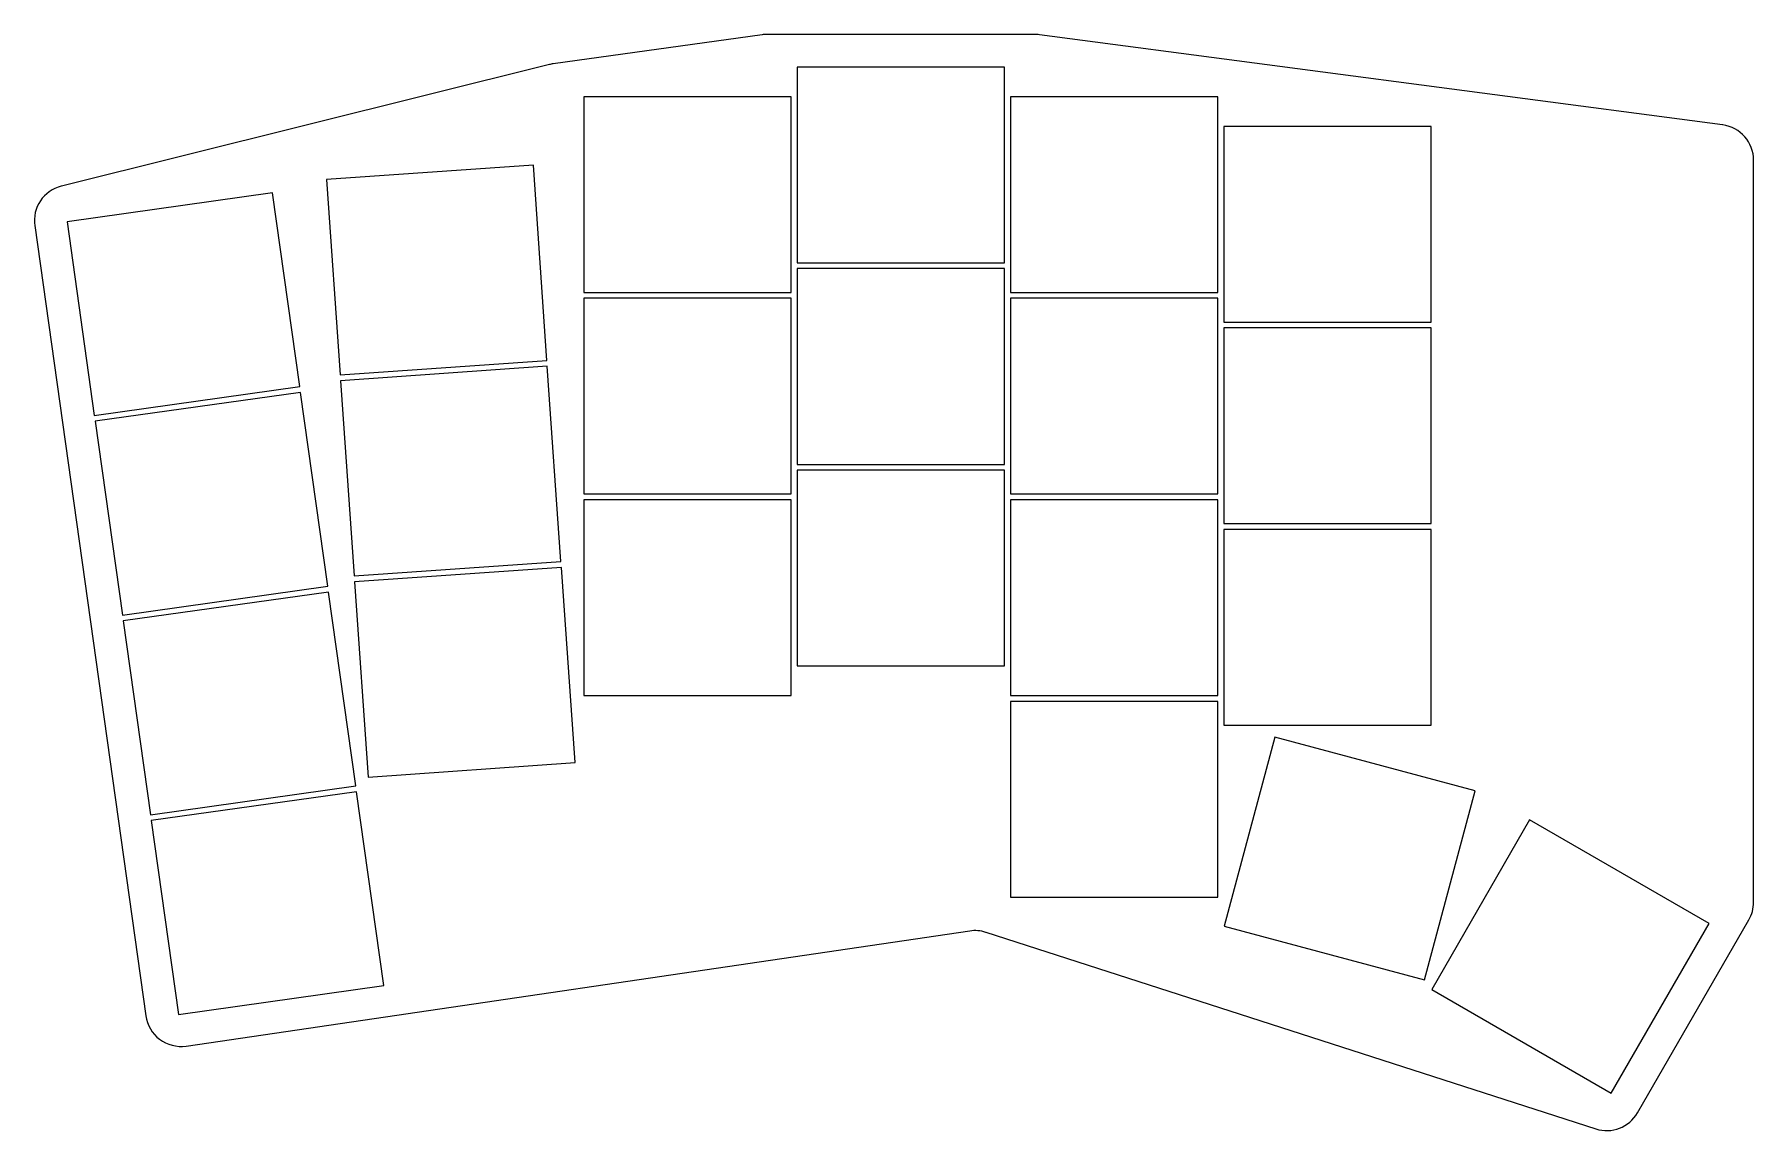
# Model space of a CAD drawing. Header units: millimetres. Extents: x 68 to 213, y -167 to -74.
import ezdxf

# ---------------------------------------------------------------- set-up
doc = ezdxf.new("R2010")
doc.units = ezdxf.units.MM

msp = doc.modelspace()

# ---------------------------------------------------------------- linework, layer by layer
for p, q in [((129.55, -74.27), (111.91, -76.72)), ((152.56, -74.25), (129.96, -74.25)), ((210.59, -81.88), (152.95, -74.27)), ((111.6, -76.78), (70.43, -87.05)), ((150.01, -77), (132.51, -77)), ((132.51, -77), (132.51, -93.5)), ((150.01, -93.5), (150.01, -77)), ((132.01, -79.5), (114.51, -79.5)), ((114.51, -79.5), (114.51, -96)), ((132.01, -96), (132.01, -79.5)), ((168.01, -79.5), (150.51, -79.5)), ((150.51, -79.5), (150.51, -96)), ((168.01, -96), (168.01, -79.5)), ((186.01, -82), (168.51, -82)), ((168.51, -82), (168.51, -98.5)), ((186.01, -98.5), (186.01, -82)), ((110.25, -85.27), (92.79, -86.49)), ((111.4, -101.73), (110.25, -85.27)), ((213.2, -147.42), (213.2, -84.86)), ((92.79, -86.49), (93.94, -102.95)), ((88.24, -87.6), (70.91, -90.04)), ((90.54, -103.94), (88.24, -87.6)), ((68.18, -90.37), (77.55, -157)), ((70.91, -90.04), (73.21, -106.38)), ((132.51, -93.5), (150.01, -93.5)), ((150.01, -94), (132.51, -94)), ((132.51, -94), (132.51, -110.5)), ((150.01, -110.5), (150.01, -94)), ((114.51, -96), (132.01, -96)), ((132.01, -96.5), (114.51, -96.5)), ((114.51, -96.5), (114.51, -113)), ((132.01, -113), (132.01, -96.5)), ((150.51, -96), (168.01, -96)), ((168.01, -96.5), (150.51, -96.5)), ((150.51, -96.5), (150.51, -113)), ((168.01, -113), (168.01, -96.5)), ((168.51, -98.5), (186.01, -98.5)), ((186.01, -99), (168.51, -99)), ((168.51, -99), (168.51, -115.5)), ((186.01, -115.5), (186.01, -99)), ((93.94, -102.95), (111.4, -101.73)), ((111.43, -102.23), (93.97, -103.45)), ((112.58, -118.69), (111.43, -102.23)), ((73.21, -106.38), (90.54, -103.94)), ((93.97, -103.45), (95.12, -119.91)), ((90.61, -104.44), (73.28, -106.87)), ((92.91, -120.78), (90.61, -104.44)), ((73.28, -106.87), (75.58, -123.21)), ((132.51, -110.5), (150.01, -110.5)), ((150.01, -111), (132.51, -111)), ((132.51, -111), (132.51, -127.5)), ((150.01, -127.5), (150.01, -111)), ((114.51, -113), (132.01, -113)), ((150.51, -113), (168.01, -113)), ((132.01, -113.5), (114.51, -113.5)), ((114.51, -113.5), (114.51, -130)), ((132.01, -130), (132.01, -113.5)), ((168.01, -113.5), (150.51, -113.5)), ((150.51, -113.5), (150.51, -130)), ((168.01, -130), (168.01, -113.5)), ((168.51, -115.5), (186.01, -115.5)), ((186.01, -116), (168.51, -116)), ((168.51, -116), (168.51, -132.5)), ((186.01, -132.5), (186.01, -116)), ((95.12, -119.91), (112.58, -118.69)), ((112.62, -119.19), (95.16, -120.41)), ((113.77, -135.65), (112.62, -119.19)), ((75.58, -123.21), (92.91, -120.78)), ((92.98, -121.27), (75.65, -123.71)), ((95.27, -137.61), (92.98, -121.27)), ((95.16, -120.41), (96.31, -136.87)), ((75.65, -123.71), (77.94, -140.05)), ((132.51, -127.5), (150.01, -127.5)), ((114.51, -130), (132.01, -130)), ((150.51, -130), (168.01, -130)), ((168.01, -130.5), (150.51, -130.5)), ((150.51, -130.5), (150.51, -147)), ((168.01, -147), (168.01, -130.5)), ((168.51, -132.5), (186.01, -132.5)), ((172.81, -133.5), (168.54, -149.43)), ((189.71, -138.03), (172.81, -133.5)), ((96.31, -136.87), (113.77, -135.65)), ((77.94, -140.05), (95.27, -137.61)), ((95.34, -138.11), (78.01, -140.54)), ((97.64, -154.45), (95.34, -138.11)), ((185.44, -153.96), (189.71, -138.03)), ((78.01, -140.54), (80.31, -156.88)), ((194.29, -140.48), (186.04, -154.77)), ((209.44, -149.23), (194.29, -140.48)), ((150.51, -147), (168.01, -147)), ((201.19, -163.52), (209.44, -149.23)), ((203.41, -165.18), (212.8, -148.92)), ((80.95, -159.55), (147.07, -149.85)), ((148.42, -149.96), (199.89, -166.54)), ((168.54, -149.43), (185.44, -153.96)), ((80.31, -156.88), (97.64, -154.45)), ((186.04, -154.77), (201.19, -163.52))]:
    msp.add_line(p, q)
for centre, start, end in [((129.96, -77.25), 90, 97.9072), ((152.56, -77.25), 82.4786, 90), ((112.33, -79.7), 97.9072, 103.9935), ((210.2, -84.86), 0, 82.4786), ((71.15, -89.96), 103.9935, 188), ((210.2, -147.42), 330, 0), ((147.5, -152.82), 72.1494, 98.3489), ((80.52, -156.58), 188, 278.3489), ((200.81, -163.68), 252.1494, 330)]:
    msp.add_arc(centre, 3, start, end)

doc.saveas('drawing.dxf')
